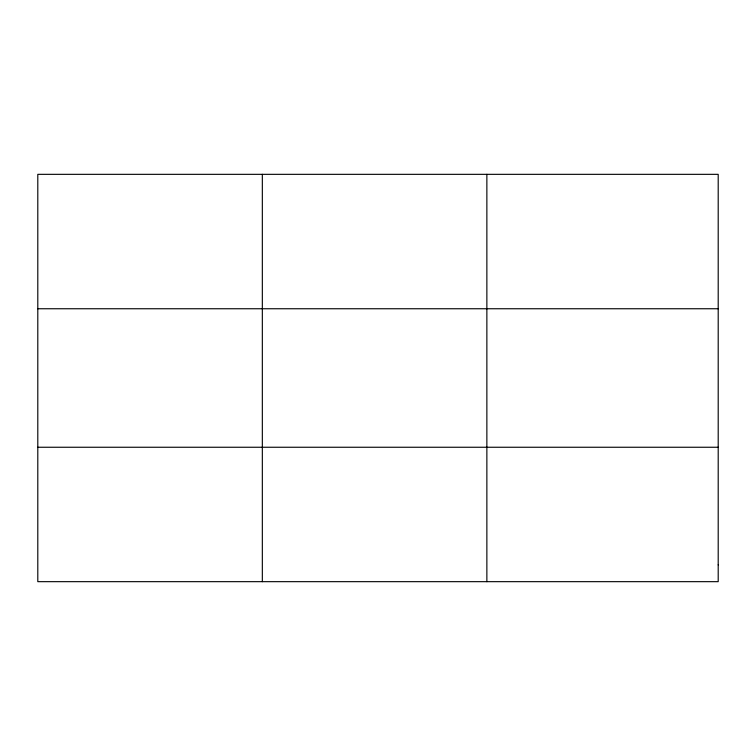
<?xml version="1.0" encoding="UTF-8"?>
<svg xmlns="http://www.w3.org/2000/svg" width="756" height="756" viewBox="0 0 756 756"><rect width="100%" height="100%" fill="white"/><g stroke="black" fill="none" stroke-linecap="round" stroke-linejoin="round"><path stroke-width="1.13" d="M262.332 174.334L262.332 581.666M486.864 174.334L486.864 581.666M37.8 308.75L718.2 308.75M37.8 447.25L718.2 447.25M718.2 564.864L718.2 581.666L37.8 581.666L37.8 174.334L718.2 174.334L718.2 564.864"/></g></svg>
